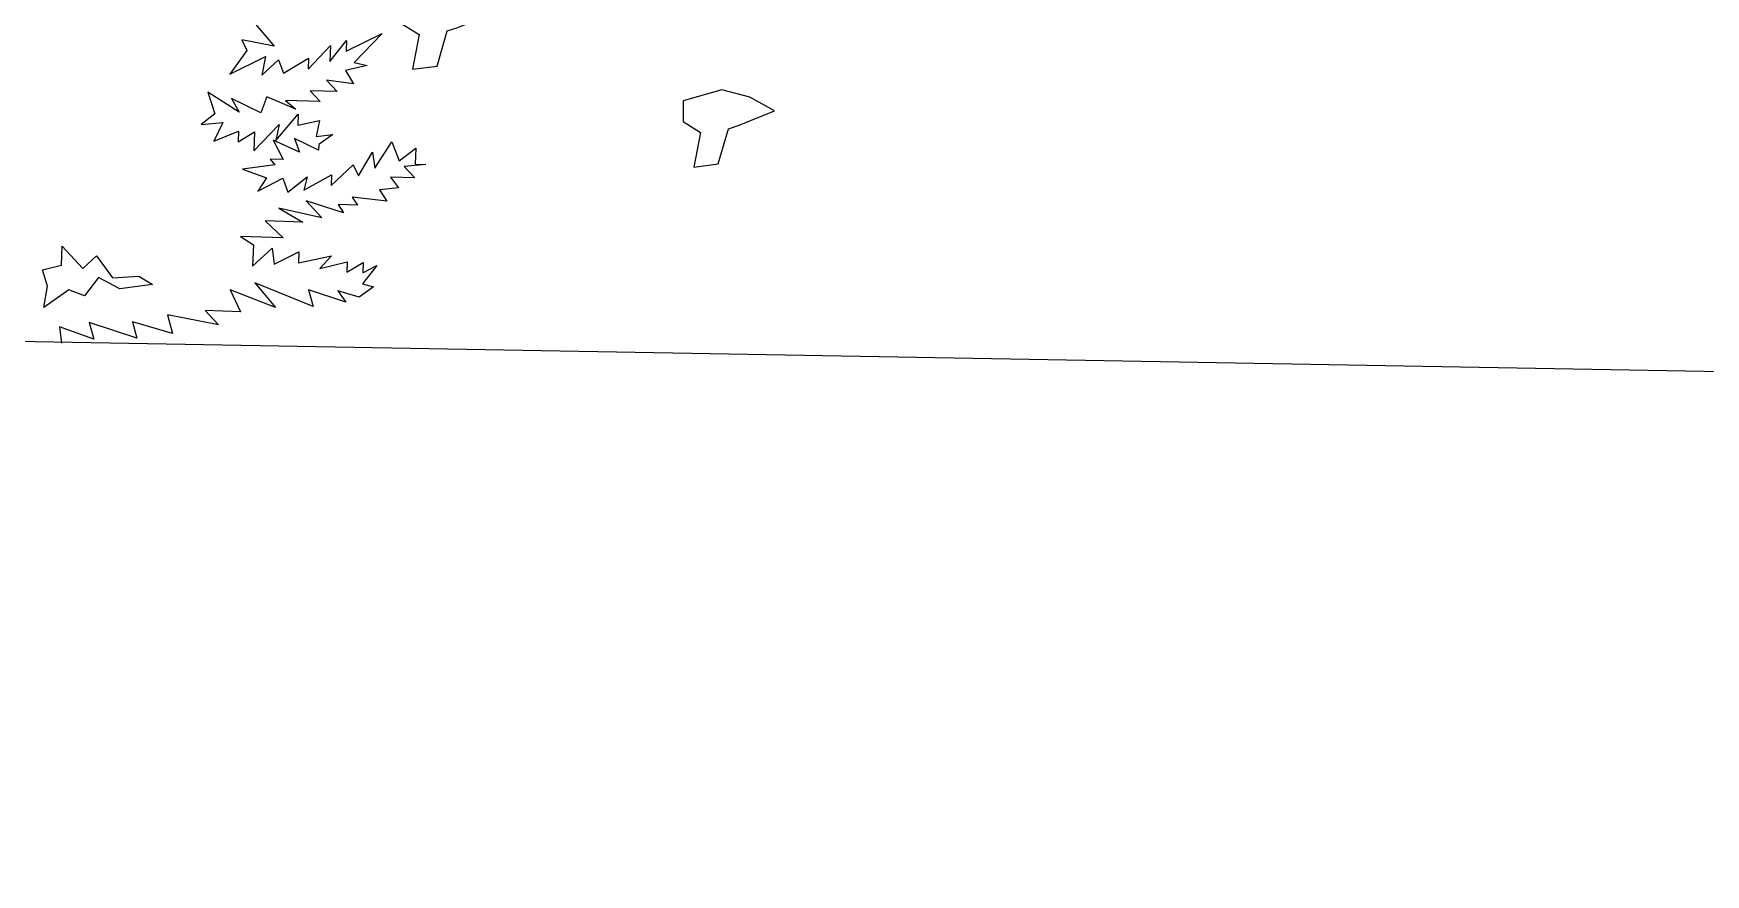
# Model space of a CAD drawing. Header units: inches. Extents: x -11 to 128, y 7 to 56.
# Drawn here: x 61.527 to 62.269, y 21.438 to 21.811 of the extents above; entities that cross this region are included whole.
import ezdxf

# ---------------------------------------------------------------- set-up
doc = ezdxf.new("R2010")
doc.units = ezdxf.units.IN
doc.header["$MEASUREMENT"] = 0
doc.layers.add('CAY', color=94, linetype='Continuous')
doc.layers.add('CAY-3', color=61, linetype='Continuous')
picture_1 = doc.add_image_def('image1.jpg', size_in_pixel=(1680, 1093))

# ---------------------------------------------------------------- blocks, each defined once
blk = doc.blocks.new('A$C76451831')
at = {"layer": 'CAY'}
for p, q in [((5636.8, 316.2), (5655.1, 294.3)), ((5623.2, 300.8), (5628.2, 290.2)), ((5655.1, 294.3), (5623.2, 300.8)), ((5710.3, 279.2), (5726.9, 299.9)), ((5726.5, 289.5), (5762, 306.9)), ((5726.9, 299.9), (5726.5, 289.5)), ((5762, 306.9), (5734.3, 278.4)), ((5628.2, 290.2), (5611.5, 266.8)), ((5611.5, 266.8), (5646.6, 284.1)), ((5646.6, 284.1), (5643.2, 265.7)), ((5664.6, 267.6), (5689.1, 282.7)), ((5688.7, 271.8), (5710.9, 295)), ((5689.1, 282.7), (5688.7, 271.8)), ((5710.9, 295), (5710.3, 279.2)), ((5643.2, 265.7), (5659.6, 281)), ((5659.6, 281), (5664.6, 267.6)), ((5747.3, 275.2), (5725.9, 270.5)), ((5725.9, 270.5), (5733.6, 257.1)), ((5734.3, 278.4), (5747.3, 275.2)), ((5620.7, 229.3), (5589.6, 249)), ((5589.6, 249), (5596.6, 227.4)), ((5717.4, 249.5), (5690.7, 250.4)), ((5690.7, 250.4), (5700.8, 239.6)), ((5733.6, 257.1), (5706.9, 260.7)), ((5706.9, 260.7), (5717.4, 249.5)), ((5641.9, 228.5), (5613, 242.7)), ((5613, 242.7), (5620.7, 229.3)), ((5647.9, 244.2), (5641.9, 228.5)), ((5676.5, 232.3), (5647.9, 244.2)), ((5700.8, 239.6), (5666.4, 240.8)), ((5666.4, 240.8), (5676.5, 232.3)), ((5596.6, 227.4), (5583.1, 217)), ((5583.1, 217), (5604.4, 219)), ((5604.4, 219), (5595.6, 200.7)), ((5635.2, 191.1), (5660.1, 217)), ((5656.8, 201.3), (5679, 227.2)), ((5660.1, 217), (5656.8, 201.3)), ((5679, 227.2), (5678.7, 216.4)), ((5678.7, 216.4), (5700.1, 221.1)), ((5700.1, 221.1), (5696.9, 205.3)), ((5595.6, 200.7), (5620, 210.3)), ((5620, 210.3), (5619.6, 199.9)), ((5619.6, 199.9), (5635.8, 209.7)), ((5635.8, 209.7), (5635.2, 191.1)), ((5654.1, 201.4), (5664.3, 182.4)), ((5680.4, 189.6), (5654.1, 201.4)), ((5699.1, 191.6), (5675.5, 203.3)), ((5675.5, 203.3), (5680.4, 189.6)), ((5696.9, 205.3), (5713.2, 207)), ((5713.2, 207), (5699.3, 197.1)), ((5754.7, 173.8), (5771.4, 200)), ((5771.4, 200), (5778.9, 181.1)), ((5651.2, 182.9), (5656, 177.3)), ((5664.3, 182.4), (5651.2, 182.9)), ((5699.3, 197.1), (5699.1, 191.6)), ((5738.5, 166.2), (5752.5, 189.8)), ((5752.5, 189.8), (5754.7, 173.8)), ((5778.9, 181.1), (5795.2, 193.7)), ((5795.2, 193.7), (5794.7, 177.9)), ((5656, 177.3), (5624.1, 172.9)), ((5624.1, 172.9), (5647.8, 164.4)), ((5684.6, 152.2), (5711.8, 167.2)), ((5711.5, 156.8), (5733.5, 177.3)), ((5711.8, 167.2), (5711.5, 156.8)), ((5733.5, 177.3), (5738.5, 166.2)), ((5805.1, 177.5), (5783.7, 175.5)), ((5783.7, 175.5), (5794.2, 164.3)), ((5794.7, 177.9), (5805.1, 177.5)), ((5647.8, 164.4), (5639.2, 151.1)), ((5639.2, 151.1), (5663.7, 163.9)), ((5663.7, 163.9), (5668.6, 150.1)), ((5668.6, 150.1), (5687.7, 165.3)), ((5687.7, 165.3), (5684.6, 152.2)), ((5778, 154.4), (5759.3, 152.4)), ((5759.3, 152.4), (5766.7, 141.2)), ((5794.2, 164.3), (5770.2, 165.1)), ((5770.2, 165.1), (5778, 154.4)), ((5702.2, 124.9), (5659.9, 134.5)), ((5659.9, 134.5), (5683.5, 120.6)), ((5723.7, 129.6), (5686.9, 141.7)), ((5686.9, 141.7), (5702.2, 124.9)), ((5737.5, 137.3), (5718.5, 137.9)), ((5718.5, 137.9), (5723.7, 129.6)), ((5766.7, 141.2), (5732.4, 145.1)), ((5732.4, 145.1), (5737.5, 137.3)), ((5646.4, 121.9), (5664.3, 104.9)), ((5683.5, 120.6), (5646.4, 121.9)), ((5621.8, 106.4), (5634.7, 98.2)), ((5664.3, 104.9), (5621.8, 106.4)), ((5634.7, 98.2), (5633.9, 77)), ((5633.9, 77), (5653.1, 94.9)), ((5653.1, 94.9), (5655.3, 78.9)), ((5655.3, 78.9), (5679.7, 91.2)), ((5679.7, 91.2), (5679.3, 80.4)), ((5679.3, 80.4), (5711.8, 87.4)), ((5711.8, 87.4), (5700.4, 74.6)), ((5700.4, 74.6), (5727.4, 81.4)), ((5727.4, 81.4), (5727.1, 71)), ((5727.1, 71), (5743.3, 80.8)), ((5756.7, 77.6), (5742.5, 59.6)), ((5743.3, 80.8), (5742.9, 70.4)), ((5742.9, 70.4), (5756.7, 77.6)), ((5656.5, 36.3), (5611.8, 53.7)), ((5611.8, 53.7), (5621.9, 32)), ((5693.7, 37.2), (5636.1, 60.6)), ((5636.1, 60.6), (5656.5, 36.3)), ((5726, 41.5), (5689.3, 53.7)), ((5689.3, 53.7), (5693.7, 37.2)), ((5739.3, 46.5), (5718.3, 52.7)), ((5718.3, 52.7), (5726, 41.5)), ((5753.3, 56.5), (5739.3, 46.5)), ((5742.5, 59.6), (5753.3, 56.5)), ((5621.9, 32), (5587.1, 33.3)), ((5587.1, 33.3), (5600.2, 19.2)), ((5476.9, 4.9), (5442.9, 17)), ((5442.9, 17), (5445, 1)), ((5472.5, 21.4), (5476.9, 4.9)), ((5519.5, 6.1), (5472.5, 21.4)), ((5515.1, 22.2), (5519.5, 6.1)), ((5554.6, 10.4), (5515.1, 22.2)), ((5600.2, 19.2), (5549.8, 29.1)), ((5549.8, 29.1), (5554.6, 10.4))]:
    blk.add_line(p, q, dxfattribs=at)
blk.add_lwpolyline([(5431.1, 57.3), (5426.2, 73.3), (5445, 78.1), (5445.6, 96.7), (5466.2, 74.6), (5479.7, 87.3), (5495.3, 65.5), (5521.6, 67.3), (5535, 59.1), (5502.6, 54.8), (5481.7, 65.9), (5467.9, 47.8), (5452.3, 53.8), (5427.7, 36.1)], close=True, dxfattribs=at)
at = {"layer": 'CAY-3'}
for points in [[(5847.5, 340.7), (5819.8, 347.7), (5781.5, 337.1), (5781.5, 316.5), (5798.6, 305.9), (5792.1, 271.6), (5816.3, 274.6), (5826.3, 309.4), (5836.9, 312.9), (5871.7, 327.1)], [(6125.5, 244), (6097.8, 251.1), (6059.5, 240.5), (6059.5, 219.9), (6076.6, 209.2), (6070.1, 175), (6094.3, 178), (6104.3, 212.8), (6114.9, 216.3), (6149.7, 230.5)]]:
    blk.add_lwpolyline(points, close=True, dxfattribs=at)

msp = doc.modelspace()

# ---------------------------------------------------------------- linework, layer by layer
msp.add_line((11.80074, 22.55984), (70.25366, 21.51914))

# ---------------------------------------------------------------- block references
at = {"layer": 'CAY', "xscale": 0.0004489089019145984, "yscale": 0.0004489089019145984, "zscale": 0.0004489089019145984}
msp.add_blockref('A$C76451831', (59.0954, 21.67334), dxfattribs=at)

# ---------------------------------------------------------------- pictures from other files: only their frames are drawn
image = msp.add_image(picture_1, insert=(12.49661, 7.37723), size_in_units=(74.4025, 48.40591))
image.dxf.flags = 6

doc.saveas('drawing.dxf')
